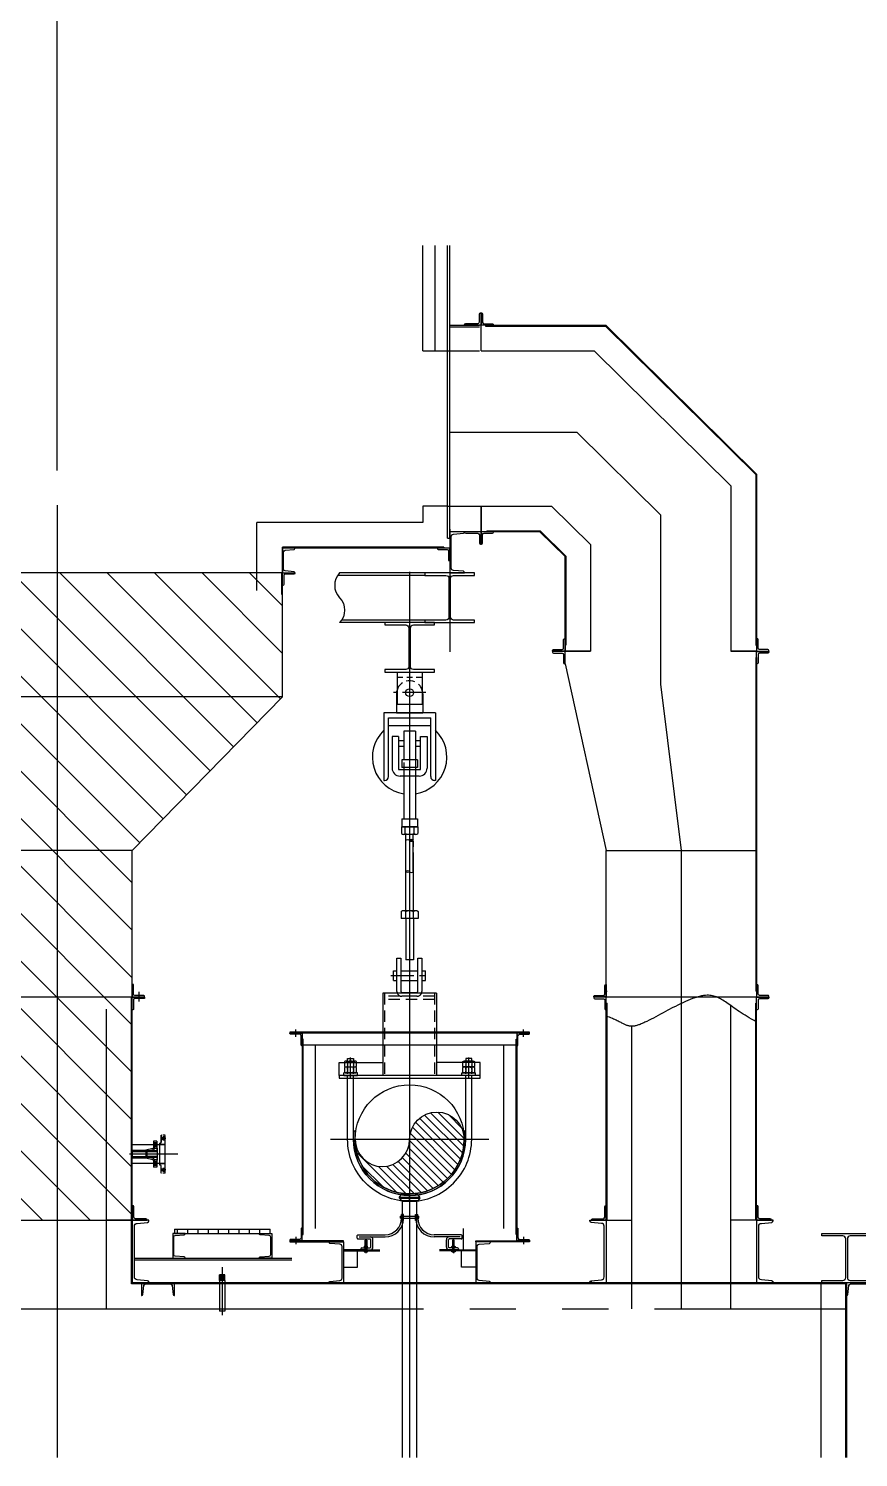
# Model space of a CAD drawing. Header units: millimetres. Extents: x 0 to 134087, y -49114 to 20834.
# Drawn here: x 132651 to 133279, y -39857 to -38775 of the extents above; entities that cross this region are included whole.
import ezdxf

# ---------------------------------------------------------------- set-up
doc = ezdxf.new("R2010")
doc.units = ezdxf.units.MM
doc.header["$LTSCALE"] = 35
for name, pattern in [('CENTER', [7, 4, -1, 1, -1]), ('JNK-CENTER', [34, 30, -1.5, 1, -1.5]), ('JNK-HIDDEN', [3, 2, -1]), ('JNK-PHANTOM', [15, 10, -1, 1, -1, 1, -1]), ('PHA', [30, 20, -2, 2, -2, 2, -2])]:
    doc.linetypes.add(name, pattern=pattern)
for name, color, linetype in [('C', 1, 'CENTER'), ('CEN-R', 1, 'JNK-CENTER'), ('CON-C', 4, 'Continuous'), ('CON-G', 3, 'Continuous'), ('CON-W', 7, 'Continuous'), ('CON-Y', 2, 'Continuous'), ('CONT-Y', 2, 'Continuous'), ('Dim-W', 7, 'Continuous'), ('HID-Y', 2, 'JNK-HIDDEN'), ('MIS-B', 5, 'Continuous'), ('PAN-W', 6, 'PHA'), ('PHA-M', 6, 'JNK-PHANTOM'), ('PHA-W', 7, 'JNK-PHANTOM'), ('REF-R', 2, 'JNK-PHANTOM'), ('rev-1', 2, 'Continuous'), ('STL-OBJT', 7, 'Continuous'), ('TITLE', 7, 'Continuous')]:
    doc.layers.add(name, color=color, linetype=linetype)
doc.layers.add('CONT-G', color=3, linetype='Continuous', lineweight=25)

# ---------------------------------------------------------------- blocks, each defined once
blk = doc.blocks.new('pipesece')
at = {"layer": 'CON-W'}
blk.add_lwpolyline([(0.5, 0, 0.44), (0, 0, -0.44), (-0.5, 0, -0.44), (0, 0)], format="xyb", dxfattribs=at)
blk.add_lwpolyline([(-0.45, 0, 0.31383), (0, 0, 0.31383)], format="xyb", close=True, dxfattribs=at)
blk = doc.blocks.new('A$C59B53160')
at = {"layer": 'PHA-M'}
for p, q in [((-23.6, 235.8, -596.2), (-23.6, 659.9, -596.2)), ((23.6, 235.8, -596.2), (23.6, 659.9, -596.2)), ((-50.8, 229.2, -596.2), (-50.8, 186.1, -596.2)), ((-50.8, 186.1, -596.2), (50.8, 186.1, -596.2)), ((38.4, 235.8, -596.2), (-38.4, 235.8, -596.2)), ((-23.7, 186.1, -596.2), (-23.7, 229.2, -596.2)), ((-23.7, 186.1, -596.2), (-23.7, -63.4, -596.2)), ((23.7, 186.1, -596.2), (23.7, 229.2, -596.2)), ((23.7, 186.1, -596.2), (23.7, -63.4, -596.2)), ((50.8, 229.2, -596.2), (50.8, 186.1, -596.2)), ((-23.7, -63.4, -596.2), (23.7, -63.4, -596.2))]:
    blk.add_line(p, q, dxfattribs=at)
for centre, radius, start, end in [((-37.3, 218.6, -596.2), 17.2, 38.08711, 141.91289), ((0, 189.6, -596.2), 46.2, 59.10912, 120.89088), ((37.3, 218.6, -596.2), 17.2, 38.08711, 141.91289)]:
    blk.add_arc(centre, radius, start, end, dxfattribs=at)
at = {"layer": 'PHA-W', "xscale": 47.25751289335312, "yscale": 47.25751289335312, "zscale": 47.25751289335312}
blk.add_blockref('pipesece', (0, 659.9, -596.2), dxfattribs=at)
blk = doc.blocks.new('pipesec')
at = {"layer": 'CON-W'}
for p, q in [((0.121, 0.485), (0.485, 0.121)), ((0.244, 0.437), (0.437, 0.244)), ((0.248, 0.284), (0.499, 0.033)), ((0.23, 0.153), (0.489, -0.105)), ((0.247, 0.211), (0.498, -0.041)), ((0.012, 0), (0.36, -0.347)), ((0.075, 0.011), (0.394, -0.308)), ((0.126, 0.034), (0.425, -0.264)), ((0.169, 0.066), (0.451, -0.216)), ((0.204, 0.105), (0.473, -0.163)), ((-0.193, -0.092), (0.181, -0.466)), ((-0.156, -0.055), (0.232, -0.443)), ((-0.111, -0.026), (0.279, -0.415)), ((-0.056, -0.006), (0.321, -0.383)), ((-0.25, -0.258), (-0.008, -0.5)), ((-0.243, -0.191), (0.063, -0.496)), ((-0.223, -0.136), (0.125, -0.484)), ((-0.227, -0.355), (-0.105, -0.477))]:
    blk.add_line(p, q, dxfattribs=at)
blk.add_lwpolyline([(0, 0.5, -1), (0, 0, 1), (0, -0.5, 1)], format="xyb", dxfattribs=at)
blk = doc.blocks.new('A$C3B5754AF')
at = {"layer": 'CON-G'}
for p, q in [((-81.1, 32), (-27.5, 32)), ((-72.3, 28.6), (-72.3, -0.6)), ((-36.3, 28.6), (-36.3, -0.6)), ((-81.1, -4), (-27.5, -4)), ((-81.1, -4), (-27.5, -4)), ((-81.1, -40), (-27.5, -40)), ((-72.3, -7.4), (-72.3, -36.6)), ((-36.3, -7.4), (-36.3, -36.6))]:
    blk.add_line(p, q, dxfattribs=at)
for points in [[(-18.3, 28.6, 0.372659), (-36.3, 28.6, 0.186242), (-72.3, 28.6, 0.372659), (-90.3, 28.6), (-90.3, -0.6, 0.372659), (-72.3, -0.6, 0.186242), (-36.3, -0.6, 0.372659), (-18.3, -0.6)], [(-18.3, -7.4, 0.372659), (-36.3, -7.4, 0.186242), (-72.3, -7.4, 0.372659), (-90.3, -7.4), (-90.3, -36.6, 0.372659), (-72.3, -36.6, 0.186242), (-36.3, -36.6, 0.372659), (-18.3, -36.6)]]:
    blk.add_lwpolyline(points, format="xyb", close=True, dxfattribs=at)
blk = doc.blocks.new('A$C4ECB5571')
at = {"layer": 'CON-W', "color": 3}
for p, q in [((140, 128), (-188, 128)), ((-188, 64), (-188, 128)), ((-188, 64), (140, 64)), ((140, 64), (140, 128))]:
    blk.add_line(p, q, dxfattribs=at)
blk.add_lwpolyline([(-96, 416), (-96, 480), (48, 480), (48, 416)], dxfattribs=at)
at = {"layer": 'Dim-W', "color": 1}
for p, q in [((-24, 0), (-24, 501)), ((-24, 56), (-24, 480))]:
    blk.add_line(p, q, dxfattribs=at)
at = {"layer": 'HID-Y', "color": 2}
for points in [[(-96, 0), (-96, 320)], [(48, 0), (48, 320)]]:
    blk.add_lwpolyline(points, dxfattribs=at)
at = {"layer": 'CON-W', "xscale": 4, "yscale": 4, "zscale": 4}
blk.add_blockref('A$C3B5754AF', (193, 288), dxfattribs=at)
blk = doc.blocks.new('A$C2FB86E72')
at = {"layer": 'C'}
blk.add_line((-114.5, 991.2), (119.8, 991.2), dxfattribs=at)
at = {"layer": 'CEN-R'}
for p, q in [((0, 1089.2), (0, -530.2)), ((480.2, 0), (-480.2, 0))]:
    blk.add_line(p, q, dxfattribs=at)
at = {"layer": 'CON-G'}
for p, q in [((-427.7, 386.2), (-427.7, 466.2)), ((427.7, 386.2), (-427.7, 386.2)), ((-427.7, 386.2), (-427.7, 370.2)), ((-427.7, 370.2), (427.7, 370.2)), ((427.7, 370.2), (427.7, 386.2)), ((-330.2, 50), (-339.7, 50)), ((-339.7, 0), (-339.7, 50)), ((-330.2, 0), (-330.2, 50)), ((339.7, 50), (330.2, 50)), ((330.2, 50), (330.2, 0))]:
    blk.add_line(p, q, dxfattribs=at)
for points in [[(0, -375.7, -0.414214), (-375.7, 0), (-375.7, 370.2)], [(0, -339.7, -0.414214), (-339.7, 0), (-339.7, 370.2)], [(0, -339.7, 0.414214), (339.7, 0), (339.7, 370.2)], [(0, -375.7, 0.414214), (375.7, 0), (375.7, 370.2)]]:
    blk.add_lwpolyline(points, format="xyb", dxfattribs=at)
blk.add_circle((0, 0), 330.2, dxfattribs=at)
for radius in [339.7, 330.2]:
    blk.add_arc((0, 0), radius, 180, 0, dxfattribs=at)
at = {"layer": 'CON-W', "color": 3}
for p, q in [((-427.7, 466.2), (-162, 466.2)), ((427.7, 466.2), (161.9, 466.2)), ((427.7, 386.2), (427.7, 466.2))]:
    blk.add_line(p, q, dxfattribs=at)
at = {"layer": 'CONT-G'}
for p, q in [((-162, 886.2), (-162, 386.2)), ((161.9, 886.2), (-162, 886.2)), ((161.9, 886.2), (161.9, 386.2))]:
    blk.add_line(p, q, dxfattribs=at)
at = {"layer": 'HID-Y', "color": 2}
for p, q in [((-151.6, 886.2), (-151.6, 386.2)), ((151.6, 866.2), (-151.6, 866.2)), ((151.6, 886.2), (151.6, 386.2)), ((151.6, 846.2), (-151.6, 846.2))]:
    blk.add_line(p, q, dxfattribs=at)
at = {"layer": 'MIS-B', "color": 4}
blk.add_line((339.7, 0), (339.7, 50), dxfattribs=at)
at = {"layer": 'PAN-W'}
for p, q in [((-96.9, 1021.2), (-76.9, 1021.2)), ((-96.9, 961.2), (-96.9, 1021.2)), ((-96.9, 961.2), (-76.9, 961.2)), ((-52.9, 1021.2), (50, 1021.2)), ((-52.9, 961.2), (50, 961.2)), ((74, 1021.2), (96.9, 1021.2)), ((74, 961.2), (96.9, 961.2)), ((96.9, 961.2), (96.9, 1021.2))]:
    blk.add_line(p, q, dxfattribs=at)
blk.add_lwpolyline([(-52.9, 896.2, 0.414214), (-46.9, 890.2), (44, 890.2, 0.414214), (50, 896.2), (50, 1096.2), (74, 1096.2), (74, 896.2, -0.414214), (44, 866.2), (-46.9, 866.2, -0.414214), (-76.9, 896.2), (-76.9, 1096.2), (-52.9, 1096.2)], format="xyb", close=True, dxfattribs=at)
at = {"xscale": -660.4, "yscale": 660.4, "zscale": 660.4, "rotation": 90}
blk.add_blockref('pipesec', (0, 0), dxfattribs=at)
at = {"layer": 'CON-W', "yscale": 0.25, "zscale": 0.25}
for p, xscale in [((-351.7, 370.2), 0.25), ((351.7, 370.2), -0.25)]:
    blk.add_blockref('A$C4ECB5571', p, dxfattribs=dict(at, xscale=xscale))
blk = doc.blocks.new('SP-FE2')
at = {"color": 1, "linetype": 'CENTER'}
blk.add_line((97.4, -104.1), (-97.6, -104.1), dxfattribs=at)
at = {"layer": 'CEN-R'}
blk.add_line((0, 58), (0, -1229), dxfattribs=at)
at = {"layer": 'CON-Y'}
blk.add_circle((-0.1, -104.1), 23.8, dxfattribs=at)
for start, end in [(133.81816, 260.83148), (279.1699, 46.18184)]:
    blk.add_arc((0, -494.1), 225.5, start, end, dxfattribs=at)
at = {"layer": 'CONT-Y'}
for p, q in [((-75, 20.9), (-75, -173)), ((-75, 20.9), (75, 20.9)), ((75, 20.9), (75, -173)), ((-40.3, -11.3), (-75, -11.3)), ((18.1, -11.3), (-17.5, -11.3)), ((75, -11.3), (40, -11.3)), ((-79.5, -110.9), (-79.5, -226.9)), ((-75, -173), (75, -173)), ((79.5, -110.9), (79.5, -226.9)), ((156.1, -226.9), (-156.1, -226.9)), ((-156.1, -226.9), (-156.1, -635.6)), ((-127.4, -255.9), (127.4, -255.9)), ((-127.4, -611.6), (-127.4, -255.9)), ((-79.5, -226.9), (79.5, -226.9)), ((127.4, -611.6), (127.4, -255.9)), ((156.1, -226.9), (156.1, -635.6)), ((-127.4, -303.9), (127.4, -303.9)), ((35.9, -336.4), (-35.9, -336.4)), ((-35.9, -336.4), (-35.9, -510.3)), ((35.9, -336.4), (35.9, -510.3)), ((-105.8, -370.1), (-105.8, -561)), ((-66.7, -370.1), (-105.8, -370.1)), ((-66.7, -370.1), (-66.7, -569.1)), ((-66.7, -394), (-35.9, -394)), ((-66.7, -427.5), (-35.9, -427.5)), ((35.9, -394), (66.7, -394)), ((35.9, -427.5), (66.7, -427.5)), ((66.7, -569.1), (66.7, -370.1)), ((66.7, -370.1), (105.8, -370.1)), ((105.8, -370.1), (105.8, -561)), ((47.9, -510.3), (-47.9, -510.3)), ((-47.9, -510.3), (-47.9, -558.2)), ((35.9, -499), (35.9, -869)), ((47.9, -510.3), (47.9, -558.2)), ((-66.7, -569.1), (66.7, -569.1)), ((47.9, -558.2), (-47.9, -558.2)), ((-35.9, -526.6), (-35.9, -869)), ((-35.9, -558.2), (-35.9, -569.1)), ((35.9, -558.2), (35.9, -569.1)), ((-156.1, -635.6), (-151.4, -635.6)), ((57.9, -608.9), (-57.9, -608.9)), ((-35.9, -608.9), (-35.9, -869)), ((35.9, -608.9), (35.9, -869)), ((156.1, -635.6), (151.4, -635.6)), ((49, -916.9), (-49, -916.9)), ((-49, -916.9), (-49, -957.6)), ((-47.9, -869), (47.9, -869)), ((-47.9, -869), (-47.9, -916.9)), ((-47.9, -916.9), (47.9, -916.9)), ((-27, -957.6), (-27, -916.9)), ((27, -957.6), (27, -916.9)), ((47.9, -869), (47.9, -916.9)), ((49, -916.9), (49, -957.6)), ((38, -963.2), (-38, -963.2)), ((25.6, -963.2), (-25.6, -963.2)), ((-22.2, -1186.9), (-22.2, -963.2)), ((22.2, -1186.9), (22.2, -963.2))]:
    blk.add_line(p, q, dxfattribs=at)
for centre, radius, start, end in [((0, -110.9), 79.5, 146.99817, 180), ((0, -110.9), 79.5, 122.59536, 146.99817), ((0, -110.9), 79.5, 66.30972, 106.00822), ((0, -110.9), 79.5, 33.00183, 46.57738), ((0, -110.9), 79.5, 0, 33.00183), ((-57.9, -561), 47.9, 180, 270), ((57.9, -561), 47.9, 270, 0), ((-151.4, -611.6), 24, 270, 0), ((151.4, -611.6), 24, 180, 270), ((-38, -949.6), 13.6, 216.07813, 323.92187), ((0, -894.9), 68.3, 246.67488, 293.32512), ((38, -949.6), 13.6, 216.07813, 323.92187)]:
    blk.add_arc(centre, radius, start, end, dxfattribs=at)
blk.add_ellipse((-11.1, -1186.9), major_axis=(-11.1, 0), ratio=0.480082, dxfattribs=at)
blk.add_ellipse((11.1, -1186.9), major_axis=(11.1, 0), ratio=0.480082, start_param=3.141593, end_param=6.283185, dxfattribs=at)
blk = doc.blocks.new('A$C1C12395C')
at = {"layer": 'CEN-R'}
blk.add_line((0, 0), (0, 44.4), dxfattribs=at)
at = {"layer": 'CONT-G'}
for p, q in [((-61.1, 24.3), (-46.8, 44.4)), ((-61.1, 19.3), (-61.1, 24.3)), ((-61.1, 24.3), (61.1, 24.3)), ((-61.1, 19.3), (61.1, 19.3)), ((-61.1, 19.3), (-51, 5)), ((-44.4, 0), (-51, 5)), ((-51, 5), (51, 5)), ((-46.8, 44.4), (46.8, 44.4)), ((-44.4, 0), (44.4, 0)), ((44.4, 0), (51, 5)), ((61.1, 24.3), (46.8, 44.4)), ((61.1, 19.3), (51, 5)), ((61.1, 19.3), (61.1, 24.3))]:
    blk.add_line(p, q, dxfattribs=at)
blk = doc.blocks.new("4'' O2")
at = {"layer": 'CEN-R'}
blk.add_line((275.61, 0), (0, 0), dxfattribs=at)
at = {"layer": 'CON-Y'}
for p, q in [((176, 71.15), (176, 114.5)), ((176, 114.5), (176, 71.95)), ((200, 57.15), (0, 57.15)), ((167, -67.45), (167, 67.45)), ((171.5, 67.45), (167, 67.45)), ((200, 58.05), (167, 58.05)), ((200, -78.6), (200, 78.6)), ((200, -78.6), (200, 78.6)), ((200, -57.15), (0, -57.15)), ((200, -58.05), (167, -58.05)), ((171.5, -67.45), (167, -67.45)), ((176, -114.5), (176, -71.95)), ((200, -78.6), (198.4, -78.6)), ((198.4, -114.5), (198.4, -78.6))]:
    blk.add_line(p, q, dxfattribs=at)
for centre, start, end in [((171.5, 71.95), 270, 0), ((171.5, -71.95), 0, 90)]:
    blk.add_arc(centre, 4.5, start, end, dxfattribs=at)
at = {"layer": 'HID-Y', "ltscale": 0.2}
for p, q in [((203, 95.25), (173, 95.25)), ((198.4, 114.5), (176, 114.5)), ((198.4, 104.75), (176, 104.75)), ((198.4, 78.6), (198.4, 114.5)), ((198.4, 85.75), (176, 85.75)), ((200, 78.6), (198.4, 78.6)), ((198.4, -85.75), (176, -85.75)), ((203, -95.25), (173, -95.25)), ((198.4, -104.75), (176, -104.75)), ((198.4, -114.5), (176, -114.5))]:
    blk.add_line(p, q, dxfattribs=at)
for points in [[(198.4, 85.75), (198.4, 104.75), (176, 85.75), (176, 104.75)], [(198.4, -104.75), (198.4, -85.75), (176, -104.75), (176, -85.75)]]:
    blk.add_solid(points, dxfattribs=at)
blk = doc.blocks.new('N-FLG SIDE 1.00 300 WNRF')
at = {"layer": 'CEN-R'}
for p, q in [((-44.5, 2), (-44.5, -19.5)), ((0, 21.8), (0, -163.5)), ((44.5, 2), (44.5, -19.5))]:
    blk.add_line(p, q, dxfattribs=at)
at = {"layer": 'CON-Y'}
for p, q in [((-25.4, 0), (-25.4, -1.6)), ((-25.4, 0), (25.4, 0)), ((-13.3, 0), (-13.3, -61.9)), ((13.3, 0), (13.3, -61.9)), ((25.4, 0), (25.4, -1.6)), ((-62, -1.6), (-62, -17.5)), ((-62, -1.6), (-25.4, -1.6)), ((-62, -17.5), (-30.5, -17.5)), ((-54, -1.6), (-54, -17.5)), ((-34.9, -1.6), (-34.9, -17.5)), ((-26.1, -21), (-16.8, -61.9)), ((-16.8, -61.9), (16.8, -61.9)), ((26.1, -21), (16.8, -61.9)), ((25.4, -1.6), (62, -1.6)), ((30.5, -17.5), (62, -17.5)), ((35, -1.6), (35, -17.5)), ((54, -1.6), (54, -17.5)), ((62, -1.6), (62, -17.5)), ((-16.7, -150), (16.7, -150))]:
    blk.add_line(p, q, dxfattribs=at)
blk.add_lwpolyline([(-16.7, -150), (-16.7, -61.9), (16.7, -61.9), (16.7, -150)], dxfattribs=at)
for centre, start, end in [((-30.5, -22), 12.87675, 90), ((30.5, -22), 90, 167.12325)]:
    blk.add_arc(centre, 4.5, start, end, dxfattribs=at)
blk = doc.blocks.new('A$C3C2347C1')
at = {"layer": 'CON-G'}
blk.add_blockref('N-FLG SIDE 1.00 300 WNRF', (0, 150), dxfattribs=at)
blk = doc.blocks.new('N-FLG SIDE 1.50 300 WNRF')
at = {"layer": 'CEN-R'}
for p, q in [((-57.1, 3), (-57.1, -27)), ((0, 15), (0, -166)), ((57.2, 3), (57.2, -27))]:
    blk.add_line(p, q, dxfattribs=at)
at = {"layer": 'CON-G'}
blk.add_line((-24.2, -68.3), (24.2, -68.3), dxfattribs=at)
at = {"layer": 'CON-Y'}
for p, q in [((-36.5, 0), (-36.5, -1.6)), ((-36.5, 0), (36.5, 0)), ((-20.4, 0), (-20.4, -68.3)), ((20.5, 0), (20.5, -68.3)), ((36.5, 0), (36.5, -1.6)), ((-78, -1.6), (-36.5, -1.6)), ((-78, -1.6), (-78, -21)), ((-78, -21), (-38.5, -21)), ((-68.1, -1.6), (-68.1, -21)), ((-46.1, -1.6), (-46.1, -21)), ((-34.2, -24.5), (-24.2, -68.3)), ((-24.2, -68.3), (24.2, -68.3)), ((-24.2, -150), (-24.2, -68.3)), ((34.2, -24.5), (24.2, -68.3)), ((24.2, -68.3), (24.2, -150)), ((36.5, -1.6), (78, -1.6)), ((38.5, -21), (78, -21)), ((46.2, -1.6), (46.2, -21)), ((68.2, -1.6), (68.2, -21)), ((78, -1.6), (78, -21)), ((-24.2, -150), (24.2, -150))]:
    blk.add_line(p, q, dxfattribs=at)
for centre, start, end in [((-38.5, -25.5), 12.86184, 90), ((38.5, -25.5), 90, 167.13816)]:
    blk.add_arc(centre, 4.5, start, end, dxfattribs=at)
blk = doc.blocks.new('A$C0E694495')
at = {"layer": 'CON-G'}
blk.add_blockref('N-FLG SIDE 1.50 300 WNRF', (0, 150), dxfattribs=at)
blk = doc.blocks.new('seal boots-1')
at = {"layer": 'CEN-R'}
for p, q in [((-265, -146.2), (-265, -233.6)), ((265, -146.2), (265, -233.6))]:
    blk.add_line(p, q, dxfattribs=at)
at = {"layer": 'CON-C'}
for p, q in [((-55, -22.9), (-55, -10.4)), ((-55, -10.4), (55, -10.4)), ((-55, -22.9), (55, -22.9)), ((55, -22.9), (55, -10.4))]:
    blk.add_line(p, q, dxfattribs=at)
at = {"layer": 'CON-G'}
for p, q in [((-49, -23), (-49, 0)), ((-36.5, 0), (-49, 0)), ((-36.5, -35.5), (-36.5, 0)), ((36.5, -35.5), (36.5, 0)), ((36.5, 0), (49, 0)), ((49, -23), (49, 0)), ((-318, -143), (-318, -128)), ((-313, -123), (-149, -123)), ((-313, -148), (-240, -148)), ((-305.5, -135.5), (-149, -135.5)), ((-260, -155.9), (-270, -155.9)), ((-235, -197.4), (-235, -153)), ((-222.5, -197.4), (-222.5, -153)), ((313, -123), (149, -123)), ((305.5, -135.5), (149, -135.5)), ((222.5, -197.4), (222.5, -153)), ((235, -197.4), (235, -153)), ((313, -148), (240, -148)), ((260, -155.9), (270, -155.9)), ((318, -143), (318, -128)), ((-260, -214.9), (-400, -214.9)), ((-290, -202.4), (-240, -202.4)), ((-272.4, -192.4), (-257.6, -192.4)), ((-272.4, -202.4), (-257.6, -202.4)), ((-257.6, -226.9), (-272.4, -226.9)), ((-270, -193.3), (-270, -201.5)), ((-260, -193.3), (-260, -201.5)), ((290, -202.4), (240, -202.4)), ((272.4, -192.4), (257.6, -192.4)), ((272.4, -202.4), (257.6, -202.4)), ((257.6, -226.9), (272.4, -226.9)), ((260, -193.3), (260, -201.5)), ((260, -214.9), (400, -214.9)), ((270, -193.3), (270, -201.5))]:
    blk.add_line(p, q, dxfattribs=at)
at = {"layer": 'CON-G', "color": 7}
for points in [[(-270, -216.6), (-269, -214.9), (-269, -154.9)], [(-260, -216.6), (-261, -214.9), (-261, -154.9)], [(260, -216.6), (261, -214.9), (261, -154.9)], [(270, -216.6), (269, -214.9), (269, -154.9)]]:
    blk.add_lwpolyline(points, dxfattribs=at)
at = {"layer": 'CON-G'}
for points in [[(-270, -226), (-270, -155.9), (-269, -154.9), (-261, -154.9), (-260, -155.9), (-260, -226)], [(270, -226), (270, -155.9), (269, -154.9), (261, -154.9), (260, -155.9), (260, -226)], [(-400, -219.9), (-180, -219.9)], [(-400, -319.9), (-315, -319.9), (-315, -219.9)], [(400, -219.9), (180, -219.9)], [(400, -319.9), (315, -319.9), (315, -219.9)]]:
    blk.add_lwpolyline(points, dxfattribs=at)
for points in [[(-295, -207.4), (-295, -209.9, 0.414214), (-290, -214.9), (-180, -214.9)], [(295, -207.4), (295, -209.9, -0.414214), (290, -214.9), (180, -214.9)]]:
    blk.add_lwpolyline(points, format="xyb", dxfattribs=at)
for points in [[(-255, -193.3, 0.372659), (-260, -193.3, 0.186242), (-270, -193.3, 0.372659), (-275, -193.3), (-275, -201.5, 0.372659), (-270, -201.5, 0.186242), (-260, -201.5, 0.372659), (-255, -201.5)], [(-275, -226, 0.372659), (-270, -226, 0.186242), (-260, -226, 0.372659), (-255, -226), (-255, -219.9), (-275, -219.9)], [(255, -193.3, -0.372659), (260, -193.3, -0.186242), (270, -193.3, -0.372659), (275, -193.3), (275, -201.5, -0.372659), (270, -201.5, -0.186242), (260, -201.5, -0.372659), (255, -201.5)], [(275, -226, -0.372659), (270, -226, -0.186242), (260, -226, -0.372659), (255, -226), (255, -219.9), (275, -219.9)]]:
    blk.add_lwpolyline(points, format="xyb", close=True, dxfattribs=at)
for centre, radius, start, end in [((-149, -23), 100, 270, 0), ((-149, -23), 112.5, 270, 0), ((149, -23), 112.5, 180, 270), ((149, -23), 100, 180, 270), ((-313, -128), 5, 90, 180), ((-313, -143), 5, 180, 270), ((-240, -153), 17.5, 0, 90), ((-240, -153), 5, 0, 90), ((240, -153), 17.5, 90, 180), ((240, -153), 5, 90, 180), ((313, -128), 5, 0, 90), ((313, -143), 5, 270, 0), ((-290, -207.4), 5, 90, 180), ((-240, -197.4), 5, 270, 0), ((-240, -197.4), 17.5, 270, 0), ((240, -197.4), 17.5, 180, 270), ((240, -197.4), 5, 180, 270), ((290, -207.4), 5, 0, 90)]:
    blk.add_arc(centre, radius, start, end, dxfattribs=at)
at = {"layer": 'CONT-G'}
for points in [[(-400, -164.9), (-400, -414.9), (-490, -414.9), (-490, -411.9, -0.388879), (-483.6, -404.9), (-421.8, -399.5, 0.388879), (-409, -385.5), (-409, -194.3, 0.388879), (-421.8, -180.3), (-483.6, -174.9, -0.388879), (-490, -167.9), (-490, -164.9)], [(400, -164.9), (400, -414.9), (490, -414.9), (490, -411.9, 0.388879), (483.6, -404.9), (421.8, -399.5, -0.388879), (409, -385.5), (409, -194.3, -0.388879), (421.8, -180.3), (483.6, -174.9, 0.388879), (490, -167.9), (490, -164.9)]]:
    blk.add_lwpolyline(points, format="xyb", close=True, dxfattribs=at)
at = {"layer": 'PHA-M'}
blk.add_line((325, -84.9), (325, -214.9), dxfattribs=at)

msp = doc.modelspace()

# ---------------------------------------------------------------- hatches: boundary and pattern name
at = {"layer": 'Dim-W'}
h = msp.add_hatch(dxfattribs=at)
h.set_pattern_fill('ANSI31,_O', color=256, scale=8)
h.set_pattern_definition([(135, (159140.862, -46220.38), (17.960512, 17.960512), [])])
h.paths.add_polyline_path([(132502.1749, -39187.488), (132843.4249, -39187.488), (132843.4249, -39281.238), (132729.6749, -39397.488), (132729.6749, -39677.488), (132615.9249, -39677.488), (132615.9249, -39397.488), (132502.1749, -39281.238)])
h = msp.add_hatch(dxfattribs=at)
h.set_pattern_fill('ANSI31', color=256, scale=62.5, angle=45)
h.set_pattern_definition([(90, (109818.5294, -42599.3895), (-7.8125, 1e-15), [])])
h.paths.add_polyline_path([(132761.5499, -39684.363), (132834.0499, -39684.363), (132834.0499, -39687.488), (132761.5499, -39687.488)])

# ---------------------------------------------------------------- linework, layer by layer
at = {"layer": 'CEN-R'}
for p, q in [((133066.4142, -39081.238), (132970.0499, -39081.238)), ((133066.4142, -39081.238), (133129.7999, -39143.8055)), ((132672.7999, -39136.1968), (132672.7999, -39857.0393)), ((133129.7999, -39271.613), (133129.7999, -39143.8055)), ((132970.0499, -39154.2568), (132970.0499, -39247.2909)), ((132939.6749, -39186.738), (132939.6749, -39543.613)), ((132939.6749, -39224.238), (132939.6749, -39543.613)), ((133145.4249, -39397.488), (133129.7999, -39271.613)), ((133145.4249, -39744.488), (133145.4249, -39397.488)), ((133145.4249, -39744.488), (133145.4249, -39489.613)), ((132853.4249, -39538.613), (132853.4249, -39533.113)), ((133025.9249, -39538.613), (133025.9249, -39533.113)), ((132939.6749, -39556.2163), (132939.6749, -39676.2663)), ((132999.6999, -39616.2413), (132879.6499, -39616.2413)), ((132939.6749, -39663.0726), (132939.6749, -39857.0393)), ((132853.4249, -39690.113), (132853.4249, -39695.613)), ((133025.9249, -39690.113), (133025.9249, -39695.613)), ((132797.7999, -39713.0406), (132797.7999, -39749.3821))]:
    msp.add_line(p, q, dxfattribs=at)
at = {"layer": 'CON-G'}
for p, q in [((132968.4249, -39161.238), (132968.4249, -38939.5576)), ((132970.0499, -39161.238), (132970.0499, -38939.5576)), ((132997.0499, -38999.988), (132997.0499, -39000.613)), ((132997.0499, -39000.613), (133087.9379, -39000.613)), ((133003.1749, -38999.988), (133088.1944, -38999.988)), ((133087.9379, -39000.613), (133201.6749, -39112.8818)), ((133088.1944, -38999.988), (133202.2999, -39112.6205)), ((133202.2999, -39112.6205), (133202.2999, -39246.613)), ((133201.6749, -39112.8818), (133201.6749, -39242.238)), ((132998.1749, -39155.613), (132998.1749, -39156.238)), ((132998.1749, -39155.613), (133038.5588, -39155.613)), ((133038.5588, -39155.613), (133057.9249, -39174.7292)), ((133038.2999, -39156.238), (133003.1749, -39156.238)), ((133057.2999, -39174.988), (133038.2999, -39156.238)), ((132965.6749, -39167.988), (132843.4249, -39167.988)), ((132843.4249, -39187.488), (132843.4249, -39167.988)), ((132970.0499, -39168.738), (132851.919, -39168.738)), ((132965.6749, -39167.988), (132935.7999, -39167.988)), ((132970.0499, -39168.738), (132935.7999, -39168.738)), ((133057.2999, -39246.613), (133057.2999, -39174.988)), ((133057.9249, -39174.7292), (133057.9249, -39242.238)), ((132843.4249, -39187.488), (132842.7999, -39187.488)), ((132842.7999, -39203.8975), (132842.7999, -39187.488)), ((132843.4249, -39187.488), (132842.7999, -39187.488)), ((132843.4249, -39281.238), (132843.4249, -39187.488)), ((132951.2999, -39187.488), (132886.6863, -39187.488)), ((132951.2999, -39189.363), (132885.1925, -39189.363)), ((132951.2999, -39224.988), (132886.6863, -39224.988)), ((132951.2999, -39223.113), (132888.1801, -39223.113)), ((133057.9249, -39242.238), (133057.2999, -39242.238)), ((133201.6749, -39242.238), (133202.2999, -39242.238)), ((133201.6749, -39251.363), (133202.2999, -39251.363)), ((133057.2999, -39256.363), (133088.5499, -39397.488)), ((132843.4249, -39281.238), (132502.1749, -39281.238)), ((132729.6749, -39397.488), (132843.4249, -39281.238)), ((132729.6749, -39397.488), (132615.9249, -39397.488)), ((132729.6749, -39725.738), (132729.6749, -39397.488)), ((133088.5499, -39508.363), (133088.5499, -39397.488)), ((133088.5499, -39397.488), (133202.2999, -39397.488)), ((132729.6749, -39508.738), (132615.9249, -39508.738)), ((132729.0499, -39725.738), (132729.0499, -39508.738)), ((132734.6749, -39504.561), (132734.6749, -39511.9207)), ((133088.5499, -39503.988), (133089.1749, -39503.988)), ((133202.2999, -39508.738), (133088.5499, -39508.738)), ((133202.2999, -39503.988), (133201.6749, -39503.988)), ((133088.5499, -39513.113), (133089.1749, -39513.113)), ((133088.5499, -39677.488), (133088.5499, -39513.113)), ((133089.1749, -39677.488), (133089.1749, -39513.113)), ((133201.6749, -39677.488), (133201.6749, -39513.113)), ((133202.2999, -39513.113), (133201.6749, -39513.113)), ((133202.2999, -39677.488), (133202.2999, -39513.113)), ((132731.2999, -39706.238), (132850.4249, -39706.238)), ((132731.2999, -39707.5505), (132850.4249, -39707.5505)), ((133270.4249, -39724.988), (132729.0499, -39724.988)), ((133270.4249, -39725.738), (132729.0499, -39725.738)), ((132742.1749, -39724.988), (132742.1749, -39723.563)), ((132799.8936, -39718.738), (132795.7061, -39718.738)), ((132795.7061, -39723.113), (132795.7061, -39718.738)), ((132795.7061, -39723.113), (132795.7061, -39746.363)), ((132799.8936, -39723.113), (132795.7061, -39723.113)), ((132799.8936, -39723.113), (132799.8936, -39718.738)), ((132799.8936, -39723.113), (132799.8936, -39746.363)), ((133077.2999, -39724.988), (133077.2999, -39723.563)), ((133214.7999, -39724.988), (133214.7999, -39723.563)), ((133269.6749, -39724.988), (133269.6749, -39857.0393)), ((133270.4249, -39724.988), (133270.4249, -39857.0393)), ((132799.8936, -39746.363), (132795.7061, -39746.363))]:
    msp.add_line(p, q, dxfattribs=at)
for points in [[(132993.7999, -38999.988), (132993.7999, -38990.613), (132994.1749, -38990.613, -0.414213562), (132994.9249, -38991.363), (132994.9249, -38997.8005, 0.414213562), (132995.9874, -38998.863), (133002.4249, -38998.863, -0.414213562), (133003.1749, -38999.613), (133003.1749, -38999.988)], [(132993.7999, -39156.238), (132993.7999, -39165.613), (132994.1749, -39165.613, 0.414213562), (132994.9249, -39164.863), (132994.9249, -39158.4255, -0.414213562), (132995.9874, -39157.363), (133002.4249, -39157.363, 0.414213562), (133003.1749, -39156.613), (133003.1749, -39156.238)], [(132843.4249, -39168.738), (132843.4249, -39187.488), (132852.7999, -39187.488), (132852.7999, -39187.1853, 0.388878732), (132852.2294, -39186.5627), (132845.3784, -39185.9633, -0.388878732), (132844.2374, -39184.7181), (132844.2374, -39171.508, -0.388878732), (132845.3784, -39170.2628), (132852.2294, -39169.6634, 0.388878732), (132852.7999, -39169.0408), (132852.7999, -39168.738)], [(132960.6749, -39168.738), (132960.6749, -39169.1755, 0.414213562), (132961.2374, -39169.738), (132968.1749, -39169.738, -0.414213562), (132969.0499, -39170.613), (132969.0499, -39177.5505, 0.414213562), (132969.6124, -39178.113), (132970.0499, -39178.113), (132970.0499, -39168.738)], [(132852.7999, -39187.488), (132852.7999, -39187.9255, -0.414213562), (132852.2374, -39188.488), (132845.2999, -39188.488, 0.414213562), (132844.4249, -39189.363), (132844.4249, -39196.3005, -0.414213562), (132843.8624, -39196.863), (132843.4249, -39196.863), (132843.4249, -39187.488)], [(132988.7999, -39224.988), (132988.7999, -39223.113), (132972.9249, -39223.113, -0.414213562), (132970.6749, -39220.863), (132970.6749, -39191.613, -0.414213562), (132972.9249, -39189.363), (132988.7999, -39189.363), (132988.7999, -39187.488), (132951.2999, -39187.488), (132951.2999, -39189.363), (132967.1749, -39189.363, -0.414213562), (132969.4249, -39191.613), (132969.4249, -39220.863, -0.414213562), (132967.1749, -39223.113), (132951.2999, -39223.113), (132951.2999, -39224.988)], [(132958.4249, -39262.488), (132958.4249, -39260.613), (132942.5499, -39260.613, -0.414213562), (132940.2999, -39258.363), (132940.2999, -39229.113, -0.414213562), (132942.5499, -39226.863), (132958.4249, -39226.863), (132958.4249, -39224.988), (132920.9249, -39224.988), (132920.9249, -39226.863), (132936.7999, -39226.863, -0.414213562), (132939.0499, -39229.113), (132939.0499, -39258.363, -0.414213562), (132936.7999, -39260.613), (132920.9249, -39260.613), (132920.9249, -39262.488)], [(133057.2999, -39246.613), (133047.9249, -39246.613), (133047.9249, -39246.238, -0.414213562), (133048.6749, -39245.488), (133055.1124, -39245.488, 0.414213562), (133056.1749, -39244.4255), (133056.1749, -39237.988, -0.414213562), (133056.9249, -39237.238), (133057.2999, -39237.238)], [(133202.2999, -39246.613), (133211.6749, -39246.613), (133211.6749, -39246.238, 0.414213562), (133210.9249, -39245.488), (133204.4874, -39245.488, -0.414213562), (133203.4249, -39244.4255), (133203.4249, -39237.988, 0.414213562), (133202.6749, -39237.238), (133202.2999, -39237.238)], [(133057.2999, -39246.988), (133047.9249, -39246.988), (133047.9249, -39247.363, 0.414213562), (133048.6749, -39248.113), (133055.1124, -39248.113, -0.414213562), (133056.1749, -39249.1755), (133056.1749, -39255.613, 0.414213562), (133056.9249, -39256.363), (133057.2999, -39256.363)], [(133202.2999, -39246.988), (133211.6749, -39246.988), (133211.6749, -39247.363, -0.414213562), (133210.9249, -39248.113), (133204.4874, -39248.113, 0.414213562), (133203.4249, -39249.1755), (133203.4249, -39255.613, -0.414213562), (133202.6749, -39256.363), (133202.2999, -39256.363)], [(132739.0499, -39508.363), (132739.0499, -39507.9255, 0.414213562), (132738.4874, -39507.363), (132731.5499, -39507.363, -0.414213562), (132730.6749, -39506.488), (132730.6749, -39499.5505, 0.414213562), (132730.1124, -39498.988), (132729.6749, -39498.988), (132729.6749, -39508.363)], [(133088.5499, -39508.363), (133079.1749, -39508.363), (133079.1749, -39507.988, -0.414213562), (133079.9249, -39507.238), (133086.3624, -39507.238, 0.414213562), (133087.4249, -39506.1755), (133087.4249, -39499.738, -0.414213562), (133088.1749, -39498.988), (133088.5499, -39498.988)], [(133202.2999, -39508.363), (133211.6749, -39508.363), (133211.6749, -39507.988, 0.414213562), (133210.9249, -39507.238), (133204.4874, -39507.238, -0.414213562), (133203.4249, -39506.1755), (133203.4249, -39499.738, 0.414213562), (133202.6749, -39498.988), (133202.2999, -39498.988)], [(132739.0499, -39508.738), (132739.0499, -39509.1755, -0.414213562), (132738.4874, -39509.738), (132731.5499, -39509.738, 0.414213562), (132730.6749, -39510.613), (132730.6749, -39517.5505, -0.414213562), (132730.1124, -39518.113), (132729.6749, -39518.113), (132729.6749, -39508.738)], [(133088.5499, -39508.738), (133079.1749, -39508.738), (133079.1749, -39509.113, 0.414213562), (133079.9249, -39509.863), (133086.3624, -39509.863, -0.414213562), (133087.4249, -39510.9255), (133087.4249, -39517.363, 0.414213562), (133088.1749, -39518.113), (133088.5499, -39518.113)], [(133202.2999, -39508.738), (133211.6749, -39508.738), (133211.6749, -39509.113, -0.414213562), (133210.9249, -39509.863), (133204.4874, -39509.863, 0.414213562), (133203.4249, -39510.9255), (133203.4249, -39517.363, -0.414213562), (133202.6749, -39518.113), (133202.2999, -39518.113)], [(132858.4249, -39535.988), (132858.4249, -39545.363), (132858.1749, -39545.363, -0.414213562), (132857.6749, -39544.863), (132857.6749, -39537.8005, 0.414213562), (132856.6124, -39536.738), (132849.5499, -39536.738, -0.414213562), (132849.0499, -39536.238), (132849.0499, -39535.988)], [(133020.9249, -39535.988), (133020.9249, -39545.363), (133021.1749, -39545.363, 0.414213562), (133021.6749, -39544.863), (133021.6749, -39537.8005, -0.414213562), (133022.7374, -39536.738), (133029.7999, -39536.738, 0.414213562), (133030.2999, -39536.238), (133030.2999, -39535.988)], [(132729.6749, -39677.488), (132740.9249, -39677.488), (132740.9249, -39677.238, 0.414213562), (132740.0499, -39676.363), (132732.0499, -39676.363, -0.414213562), (132730.7999, -39675.113), (132730.7999, -39667.113, 0.414213562), (132729.9249, -39666.238), (132729.6749, -39666.238)], [(133088.5499, -39677.488), (133077.2999, -39677.488), (133077.2999, -39677.238, -0.414213562), (133078.1749, -39676.363), (133086.1749, -39676.363, 0.414213562), (133087.4249, -39675.113), (133087.4249, -39667.113, -0.414213562), (133088.2999, -39666.238), (133088.5499, -39666.238)], [(133202.2999, -39677.488), (133213.5499, -39677.488), (133213.5499, -39677.238, 0.414213562), (133212.6749, -39676.363), (133204.6749, -39676.363, -0.414213562), (133203.4249, -39675.113), (133203.4249, -39667.113, 0.414213562), (133202.5499, -39666.238), (133202.2999, -39666.238)], [(132729.6749, -39677.488), (132729.6749, -39724.988), (132742.1749, -39724.988), (132742.1749, -39724.4321, 0.388878732), (132741.1479, -39723.3114), (132733.3538, -39722.6295, -0.388878732), (132731.2999, -39720.3881), (132731.2999, -39682.088, -0.388878732), (132733.3538, -39679.8466), (132741.1479, -39679.1647, 0.388878732), (132742.1749, -39678.0439), (132742.1749, -39677.488)], [(132858.4249, -39692.738), (132858.4249, -39683.363), (132858.1749, -39683.363, 0.414213562), (132857.6749, -39683.863), (132857.6749, -39690.9255, -0.414213562), (132856.6124, -39691.988), (132849.5499, -39691.988, 0.414213562), (132849.0499, -39692.488), (132849.0499, -39692.738)], [(133020.9249, -39692.738), (133020.9249, -39683.363), (133021.1749, -39683.363, -0.414213562), (133021.6749, -39683.863), (133021.6749, -39690.9255, 0.414213562), (133022.7374, -39691.988), (133029.7999, -39691.988, -0.414213562), (133030.2999, -39692.488), (133030.2999, -39692.738)], [(133088.5499, -39677.488), (133088.5499, -39724.988), (133076.0499, -39724.988), (133076.0499, -39724.4321, -0.388878732), (133077.0768, -39723.3114), (133084.871, -39722.6295, 0.388878732), (133086.9249, -39720.3881), (133086.9249, -39682.088, 0.388878732), (133084.871, -39679.8466), (133077.0768, -39679.1647, -0.388878732), (133076.0499, -39678.0439), (133076.0499, -39677.488)], [(133202.2999, -39677.488), (133202.2999, -39724.988), (133214.7999, -39724.988), (133214.7999, -39724.4321, 0.388878732), (133213.7729, -39723.3114), (133205.9788, -39722.6295, -0.388878732), (133203.9249, -39720.3881), (133203.9249, -39682.088, -0.388878732), (133205.9788, -39679.8466), (133213.7729, -39679.1647, 0.388878732), (133214.7999, -39678.0439), (133214.7999, -39677.488)], [(132760.2999, -39687.488), (132760.2999, -39706.238), (132769.6749, -39706.238), (132769.6749, -39705.9353, 0.388878732), (132769.1044, -39705.3127), (132762.2534, -39704.7133, -0.388878732), (132761.1124, -39703.4681), (132761.1124, -39690.258, -0.388878732), (132762.2534, -39689.0128), (132769.1044, -39688.4134, 0.388878732), (132769.6749, -39687.7908), (132769.6749, -39687.488)], [(132835.2999, -39687.488), (132835.2999, -39706.238), (132825.9249, -39706.238), (132825.9249, -39705.9353, -0.388878732), (132826.4954, -39705.3127), (132833.3463, -39704.7133, 0.388878732), (132834.4874, -39703.4681), (132834.4874, -39690.258, 0.388878732), (132833.3463, -39689.0128), (132826.4954, -39688.4134, -0.388878732), (132825.9249, -39687.7908), (132825.9249, -39687.488)], [(133251.6749, -39724.988), (133251.6749, -39723.113), (133267.5499, -39723.113, 0.414213562), (133269.7999, -39720.863), (133269.7999, -39691.613, 0.414213562), (133267.5499, -39689.363), (133251.6749, -39689.363), (133251.6749, -39687.488), (133289.1749, -39687.488), (133289.1749, -39689.363), (133273.2999, -39689.363, 0.414213562), (133271.0499, -39691.613), (133271.0499, -39720.863, 0.414213562), (133273.2999, -39723.113), (133289.1749, -39723.113), (133289.1749, -39724.988)]]:
    msp.add_lwpolyline(points, format="xyb", close=True, dxfattribs=at)
for points in [[(133201.6749, -39251.363), (133201.6749, -39271.573), (133201.6749, -39489.573), (133201.6749, -39503.988)], [(133202.2999, -39251.363), (133202.2999, -39271.613), (133202.2999, -39489.613), (133202.2999, -39503.988)]]:
    msp.add_lwpolyline(points, dxfattribs=at)
for points in [[(133030.2999, -39534.988), (132849.0499, -39534.988), (132849.0499, -39535.613), (133030.2999, -39535.613)], [(132858.4249, -39688.363), (132859.0499, -39688.363), (132859.0499, -39540.363), (132858.4249, -39540.363)], [(133020.9249, -39688.363), (133020.2999, -39688.363), (133020.2999, -39540.363), (133020.9249, -39540.363)], [(132889.6749, -39693.113), (132849.0499, -39693.113), (132849.0499, -39693.738), (132889.6749, -39693.738)], [(132989.6749, -39693.113), (133030.2999, -39693.113), (133030.2999, -39693.738), (132989.6749, -39693.738)]]:
    msp.add_lwpolyline(points, close=True, dxfattribs=at)
for points in [[(132761.6749, -39734.363), (132761.6749, -39724.988), (132736.6749, -39724.988), (132736.6749, -39734.363), (132737.0282, -39734.363, 0.383864035), (132737.712, -39733.7474), (132738.4231, -39726.9818, -0.383864035), (132739.7905, -39725.7505), (132758.5592, -39725.7505, -0.383864035), (132759.9267, -39726.9818), (132760.6378, -39733.7474, 0.383864035), (132761.3215, -39734.363), (132761.6749, -39734.363)], [(133295.4249, -39734.363), (133295.4249, -39724.988), (133270.4249, -39724.988), (133270.4249, -39734.363), (133270.7782, -39734.363, 0.383864035), (133271.462, -39733.7474), (133272.1731, -39726.9818, -0.383864035), (133273.5405, -39725.7505), (133292.3092, -39725.7505, -0.383864035), (133293.6767, -39726.9818), (133294.3878, -39733.7474, 0.383864035), (133295.0715, -39734.363), (133295.4249, -39734.363)]]:
    msp.add_lwpolyline(points, format="xyb", dxfattribs=at)
msp.add_circle((132939.6749, -39616.2413), 41.275, dxfattribs=at)
at = {"layer": 'CON-W'}
for p, q in [((132795.7061, -39719.1502), (132799.1901, -39718.738)), ((132795.7061, -39719.6455), (132799.8936, -39719.1502)), ((132795.7061, -39720.1409), (132799.8936, -39719.6455)), ((132795.7061, -39720.6363), (132799.8936, -39720.1409)), ((132795.7061, -39721.1316), (132799.8936, -39720.6363)), ((132795.7061, -39721.627), (132799.8936, -39721.1316)), ((132795.7061, -39722.1223), (132799.8936, -39721.627)), ((132795.7061, -39722.6177), (132799.8936, -39722.1223)), ((132795.7061, -39723.113), (132799.8936, -39722.6177))]:
    msp.add_line(p, q, dxfattribs=at)
at = {"layer": 'CON-Y'}
msp.add_line((132672.7999, -39109.9139), (132672.7999, -38706.5162), dxfattribs=at)
at = {"layer": 'CONT-G'}
for p, q in [((132970.0499, -38999.988), (132992.6749, -38999.988)), ((132970.0499, -39001.113), (132992.6749, -39001.113)), ((132968.4249, -39161.238), (132970.0499, -39161.238)), ((132965.6749, -39167.988), (132965.6749, -39168.738))]:
    msp.add_line(p, q, dxfattribs=at)
for points in [[(132993.7999, -38999.988), (132981.2999, -38999.988), (132981.2999, -38999.613, -0.414213562), (132982.1749, -38998.738), (132991.2999, -38998.738, 0.414213562), (132992.5499, -38997.488), (132992.5499, -38991.488, -0.414213562), (132993.4249, -38990.613), (132993.7999, -38990.613)], [(132970.0499, -39156.238), (132970.0499, -39187.488), (132981.2999, -39187.488), (132981.2999, -39187.1077, 0.388878732), (132980.5011, -39186.2361), (132972.7724, -39185.5599, -0.388878732), (132971.1749, -39183.8166), (132971.1749, -39159.9095, -0.388878732), (132972.7724, -39158.1662), (132980.5011, -39157.49, 0.388878732), (132981.2999, -39156.6183), (132981.2999, -39156.238)], [(132993.7999, -39156.238), (132981.2999, -39156.238), (132981.2999, -39156.613, 0.414213562), (132982.1749, -39157.488), (132991.2999, -39157.488, -0.414213562), (132992.5499, -39158.738), (132992.5499, -39164.738, 0.414213562), (132993.4249, -39165.613), (132993.7999, -39165.613)]]:
    msp.add_lwpolyline(points, format="xyb", close=True, dxfattribs=at)
msp.add_lwpolyline([(132945.2311, -39857.0393), (132945.2311, -39663.0726), (132934.1186, -39663.0726), (132934.1186, -39857.0393)], dxfattribs=at)
at = {"layer": 'Dim-W'}
for p, q in [((132834.0499, -39687.488), (132834.0499, -39684.363)), ((132795.7061, -39724.988), (132799.8936, -39724.988))]:
    msp.add_line(p, q, dxfattribs=at)
msp.add_lwpolyline([(132843.4249, -39187.488), (132502.1749, -39187.488), (132502.1749, -39281.238), (132615.9249, -39397.488), (132615.9249, -39677.488), (132729.6749, -39677.488), (132729.6749, -39397.488), (132843.4249, -39281.238), (132843.4249, -39187.488)], dxfattribs=at)
msp.add_lwpolyline([(132886.6863, -39187.488, 0.4), (132886.6863, -39206.238, -0.4), (132886.6863, -39224.988, -0.4)], format="xyb", dxfattribs=at)
at = {"layer": 'PHA-M'}
for p, q in [((132949.6749, -39019.363), (132949.6749, -38939.5576)), ((132959.0499, -39019.363), (132959.0499, -38939.5576)), ((132993.7999, -39019.363), (132993.7999, -38999.988)), ((132949.6749, -39019.363), (132992.6749, -39019.363)), ((132993.7999, -39019.363), (133079.353, -39019.363)), ((133079.353, -39019.363), (133182.9249, -39121.5979)), ((133182.9249, -39121.5979), (133182.9249, -39246.613)), ((132968.4249, -39136.863), (132949.6749, -39136.863)), ((132949.6749, -39136.863), (132949.6749, -39149.238)), ((132968.4249, -39136.863), (132993.7999, -39136.863)), ((132993.7999, -39136.863), (132993.7999, -39165.613)), ((132993.7999, -39156.238), (132993.7999, -39136.863)), ((132993.7999, -39136.863), (133047.1437, -39136.863)), ((133047.1437, -39136.863), (133076.6749, -39166.013)), ((132949.6749, -39149.238), (132824.0499, -39149.238)), ((132824.0499, -39200.7112), (132824.0499, -39149.238)), ((133076.6749, -39166.013), (133076.6749, -39246.613)), ((132842.7999, -39187.488), (132824.0499, -39187.488)), ((133076.6749, -39246.613), (133057.2999, -39246.613)), ((133076.6749, -39246.988), (133057.2999, -39246.988)), ((133202.2999, -39246.613), (133182.9249, -39246.613)), ((133202.2999, -39246.988), (133182.9249, -39246.988)), ((132710.2999, -39744.488), (132710.2999, -39517.7794)), ((133182.9249, -39744.488), (133182.9249, -39515.0943)), ((133107.9249, -39744.488), (133107.9249, -39530.6917)), ((132729.6749, -39677.488), (132710.2999, -39677.488)), ((132761.5499, -39684.363), (132834.0499, -39684.363)), ((132761.5499, -39684.363), (132761.5499, -39687.488)), ((133088.5499, -39677.488), (133107.9249, -39677.488)), ((133202.2999, -39677.488), (133182.9249, -39677.488)), ((132761.5499, -39687.488), (132834.0499, -39687.488)), ((133250.9249, -39724.988), (133250.9249, -39857.0393)), ((132075.1749, -39744.488), (133269.6749, -39744.488))]:
    msp.add_line(p, q, dxfattribs=at)
at = {"layer": 'PHA-W'}
msp.add_open_spline([(133202.2999, -39527.2333), (133181.5111, -39516.7206), (133169.1823, -39492.9298), (133107.7201, -39538.441), (133102.1712, -39528.089), (133088.5499, -39522.9305)], degree=3, knots=[0, 0, 0, 0, 527.465626084, 1193.67754373, 1535.043258389, 1535.043258389, 1535.043258389, 1535.043258389], dxfattribs=at)
at = {"layer": 'REF-R'}
for p, q in [((133020.2999, -39544.988), (132859.0499, -39544.988)), ((132868.4249, -39683.738), (132868.4249, -39544.988)), ((133010.9249, -39683.738), (133010.9249, -39544.988))]:
    msp.add_line(p, q, dxfattribs=at)

# ---------------------------------------------------------------- block references
at = {"extrusion": (0, 0, -1), "xscale": 82.55, "yscale": 82.55, "zscale": -82.55, "rotation": 270}
msp.add_blockref('pipesec', (-132939.6749, -39616.2413), dxfattribs=at)
at = {"layer": 'CON-W', "xscale": 0.125, "yscale": 0.125, "zscale": 0.125}
msp.add_blockref('A$C2FB86E72', (132939.6749, -39616.2413), dxfattribs=at)
at = {"layer": 'Dim-W', "xscale": 0.125, "yscale": 0.125, "zscale": 0.125, "rotation": 270}
for name in ['A$C0E694495', 'A$C3C2347C1']:
    msp.add_blockref(name, (132729.6749, -39627.488), dxfattribs=at)
at = {"layer": 'Dim-W', "xscale": 0.125, "yscale": 0.125, "zscale": 0.125}
for name, p in [('A$C1C12395C', (132939.6749, -39663.0726)), ('seal boots-1', (132939.6749, -39673.1255))]:
    msp.add_blockref(name, p, dxfattribs=at)
at = {"layer": 'rev-1', "xscale": -0.125, "yscale": 0.125, "zscale": 0.125}
msp.add_blockref('A$C59B53160', (132939.6749, -39472.4405), dxfattribs=at)
at = {"layer": 'STL-OBJT', "xscale": 0.125, "yscale": 0.125, "zscale": 0.125}
msp.add_blockref('SP-FE2', (132939.6749, -39265.0943), dxfattribs=at)
at = {"layer": 'TITLE', "xscale": 0.125, "yscale": 0.125, "zscale": 0.125}
msp.add_blockref("4'' O2", (132729.6749, -39627.488), dxfattribs=at)

doc.saveas('drawing.dxf')
